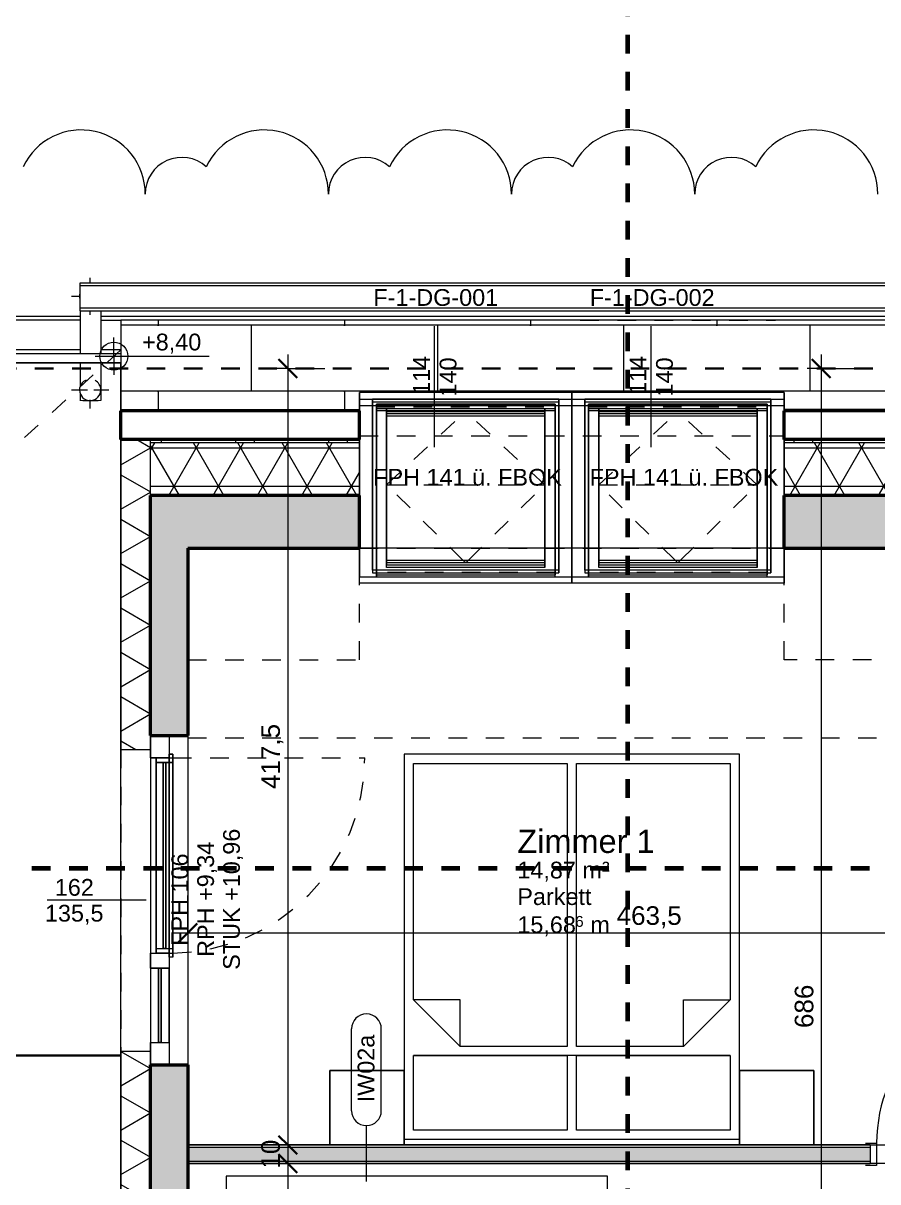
# Model space of a CAD drawing. Header units: metres. Extents: x 3.3 to 48.5, y 58.8 to 100.4.
# Drawn here: x 10.36 to 14.95, y 83.19 to 89.41 of the extents above; entities that cross this region are included whole.
import ezdxf

# ---------------------------------------------------------------- set-up
doc = ezdxf.new("R2010")
doc.units = ezdxf.units.M
for name, pattern in [('Achse', [0.009, 0.005, -0.002, 0, -0.002]), ('Strich Punkt Mittel', [0.015875, 0.00635, -0.004763, 0, -0.004763]), ('Verdeckt', [0.003, 0.002, -0.001]), ('Verdeckt Oben', [0.00225, 0.0015, -0.00075])]:
    doc.linetypes.add(name, pattern=pattern)
for name, color, linetype, lineweight in [('A-DETL-HDLN', 90, 'Verdeckt', 5), ('A-GLAZ', 151, 'Continuous', 18), ('A-GLAZ-IDEN_', 152, 'Continuous', 9), ('A-ROOF', 132, 'Continuous', 35), ('A-ROOF-FNSH', 132, 'Continuous', 35), ('A-ROOF-OTLN', 132, 'Continuous', 5), ('A-ROOF-PATT', 132, 'Continuous', 35), ('A_2D', 7, 'Continuous', 13), ('A_Bemassung-50_', 4, 'Continuous', 9), ('A_Bemassung_', 4, 'Continuous', 9), ('A_Beschriftung_', 7, 'Continuous', 9), ('A_Dach', 7, 'Continuous', 13), ('A_Decken', 8, 'Continuous', 13), ('A_Fenster', 7, 'Continuous', 13), ('A_Gelaender', 7, 'Continuous', 13), ('A_Moebel', 6, 'Continuous', 13), ('A_Raeume', 7, 'Continuous', 13), ('A_Raeume_', 7, 'Continuous', 5), ('A_Raeume_Beschriftung_', 7, 'Continuous', 9), ('A_Raster_', 1, 'Continuous', 9), ('A_Tueren', 31, 'Continuous', 13), ('A_Waende', 7, 'Continuous', 13), ('G-ANNO-DIMS_', 111, 'Continuous', 9), ('G-ANNO-REVC_', 71, 'Continuous', 9), ('G-ANNO-SYMB_', 111, 'Continuous', 9), ('P-PIPE', 3, 'Continuous', 5), ('P-PIPE-CNTR', 3, 'Continuous', 5)]:
    doc.layers.add(name, color=color, linetype=linetype, lineweight=lineweight)
doc.styles.add('Arial_2', font='arial.ttf', dxfattribs={"height": 0.09})
doc.styles.add('Arial_3', font='arial.ttf', dxfattribs={"height": 0.125})
doc.styles.add('Arial_4', font='arial.ttf', dxfattribs={"height": 0.05849})
doc.styles.add('Arial_5', font='arial.ttf', dxfattribs={"height": 0.1})
doc.dimstyles.new('WGA-Bemaßung', dxfattribs={"dimscale": 0.3048, "dimtxt": 0.102026, "dimasz": 0.328084, "dimexe": 0.246063, "dimexo": 0.0625, "dimgap": 0.04101, "dimtad": 1, "dimdec": 1, "dimlfac": 100, "dimrnd": 0.5, "dimdsep": 46, "dimtxsty": 'Arial_5', "dimblk1": 'OBLIQUE', "dimblk2": 'OBLIQUE', "dimsah": 1, "dimcen": 0.09, "dimdle": 0.246063, "dimazin": 2, "dimtfac": 1, "dimtdec": 4, "dimtix": 1, "dimtmove": 0, "dimatfit": 3, "dimfxl": 0.656168, "dimfxlon": 1, "dimtvp": 1, "dimtolj": 1, "dimtzin": 0, "dimarcsym": 2})
doc.dimstyles.new('WGA-Bemaßung_2', dxfattribs={"dimscale": 0.3048, "dimtxt": 0.102026, "dimasz": 0.328084, "dimexe": 0.246063, "dimexo": 0.0625, "dimgap": 0.04101, "dimtad": 1, "dimdec": 1, "dimlfac": 100, "dimrnd": 0.5, "dimdsep": 46, "dimtxsty": 'Arial_5', "dimblk1": 'OBLIQUE', "dimblk2": 'OBLIQUE', "dimsah": 1, "dimcen": 0.09, "dimdle": 0.246063, "dimazin": 2, "dimtfac": 1, "dimtdec": 4, "dimtix": 1, "dimtmove": 2, "dimatfit": 3, "dimfxl": 0.656168, "dimfxlon": 1, "dimtvp": 1, "dimtolj": 1, "dimtzin": 0, "dimarcsym": 2})
doc.dimstyles.new('WGA-Bemaßung_3', dxfattribs={"dimscale": 0.3048, "dimtxt": 0.102026, "dimasz": 0.328084, "dimexe": 0.246063, "dimexo": 0.0625, "dimgap": 0.04101, "dimtad": 1, "dimdec": 1, "dimlfac": 100, "dimrnd": 0.5, "dimdsep": 46, "dimtxsty": 'Arial_5', "dimblk1": 'OBLIQUE', "dimblk2": 'OBLIQUE', "dimsah": 1, "dimcen": 0.09, "dimdle": 0.246063, "dimazin": 2, "dimtfac": 1, "dimtdec": 4, "dimtix": 1, "dimtmove": 0, "dimatfit": 3, "dimfxl": 0.656168, "dimfxlon": 1, "dimtvp": 1, "dimtolj": 1, "dimtzin": 0, "dimarcsym": 2})
pattern_1 = [(45, (0, 0), (-0.08980256, 0.08980256), []), (45, (0.0898, 0), (-0.08980256, 0.08980256), [0.0635, -0.03175])]

# ---------------------------------------------------------------- blocks, each defined once
blk = doc.blocks.new('Typ des oberen Holms - Oberer Geländerholm_Innen_-3410094-263_PP_03DG_BT1')
at = {"layer": 'A_Gelaender', "lineweight": 5}
for p, q in [((7.8427, 87.638), (10.8827, 87.638)), ((10.8827, 87.588), (7.8927, 87.588))]:
    blk.add_line(p, q, dxfattribs=at)
blk = doc.blocks.new('Typ des oberen Holms - Oberer Geländerholm_Innen_-V1-263_PP_03DG_BT1')
at = {"layer": 'A_Gelaender', "lineweight": 5}
for p, q in [((7.8427, 87.638), (10.8827, 87.638)), ((7.8927, 87.588), (10.8827, 87.588))]:
    blk.add_line(p, q, dxfattribs=at)
blk = doc.blocks.new('UZ_D1 - SL_0800x2000_Zimmertür_Stahlzarge_GK-7175678-263_PP_03DG_BT1')
at = {"layer": 'A_Tueren', "lineweight": 5}
for p, q in [((0.4, 0.06), (0.4, 0.86)), ((-0.46, 0.06), (-0.4, 0.06)), ((-0.4, 0.06), (-0.4, -0.06)), ((0.4, 0.06), (0.4, -0.06)), ((0.46, 0.06), (0.4, 0.06)), ((-0.4, -0.06), (-0.46, -0.06)), ((0.4, -0.06), (0.46, -0.06))]:
    blk.add_line(p, q, dxfattribs=at)
blk.add_arc((0.4, 0.06), 0.8, 90, 180, dxfattribs=at)
blk = doc.blocks.new('Moeb_Bett - Doppelbett 180x210-V15-263_PP_03DG_BT1')
at = {"layer": 'A_Moebel', "color": 8}
for p, q in [((-1.3, 1.05), (-1.3, 0.65)), ((-1.3, 1.05), (-0.9, 1.05)), ((-1.3, 0.65), (-1.3, 1.05)), ((-0.9, 1.05), (-1.2728, 1.05)), ((-0.9, 1.05), (-0.9, -1.05)), ((-0.9, 0.65), (-0.9, 1.05)), ((-0.9, 1.05), (-0.9, 0.65)), ((-0.9, 1.02), (0.9, 1.02)), ((0.9, -1.05), (0.9, 1.05)), ((1.3, 1.05), (0.9, 1.05)), ((0.9, 1.05), (0.9, 0.65)), ((0.9, 0.65), (0.9, 1.05)), ((0.9, 1.05), (1.3, 1.05)), ((1.3, 0.65), (1.3, 1.05)), ((1.3, 1.05), (1.3, 0.65)), ((-0.85, 0.57), (-0.85, 0.97)), ((-0.85, 0.97), (-0.025, 0.97)), ((-0.025, 0.97), (-0.025, 0.57)), ((0.025, 0.57), (0.025, 0.97)), ((0.025, 0.97), (0.85, 0.97)), ((0.85, 0.97), (0.85, 0.57)), ((-1.3, 0.65), (-0.9, 0.65)), ((-0.9, 0.65), (-1.3, 0.65)), ((0.9, 0.65), (1.3, 0.65)), ((1.3, 0.65), (0.9, 0.65)), ((-0.025, 0.57), (-0.85, 0.57)), ((-0.85, 0.57), (0.85, 0.57)), ((0.85, 0.57), (0.025, 0.57)), ((-0.85, 0.27), (-0.6, 0.52)), ((-0.6, 0.52), (-0.6, 0.27)), ((-0.6, 0.52), (-0.025, 0.52)), ((-0.025, 0.52), (-0.025, -1)), ((0.025, -1), (0.025, 0.52)), ((0.025, 0.52), (0.6, 0.52)), ((0.6, 0.52), (0.6, 0.27)), ((0.85, 0.27), (0.6, 0.52)), ((-0.6, 0.27), (-0.85, 0.27)), ((-0.85, -1), (-0.85, 0.27)), ((0.6, 0.27), (0.85, 0.27)), ((0.85, 0.27), (0.85, -1)), ((-0.9, -1.05), (0.9, -1.05)), ((-0.025, -1), (-0.85, -1)), ((0.85, -1), (0.025, -1))]:
    blk.add_line(p, q, dxfattribs=at)
blk = doc.blocks.new('Fens_Dach_1tlg1 - KF_1140X1400-V16-263_PP_03DG_BT1')
at = {"layer": 'A_Fenster'}
for p, q in [((17.2552, 87.4287), (16.1152, 87.4287)), ((16.1152, 87.4287), (16.1152, 86.4388)), ((16.1152, 87.3934), (16.1152, 87.4287)), ((17.2552, 86.4388), (17.2552, 87.4287)), ((17.2552, 87.4287), (17.2552, 87.3934)), ((16.1152, 86.4034), (16.1152, 87.3934)), ((16.1152, 87.3934), (16.1852, 87.3934)), ((16.1852, 87.3934), (17.1852, 87.3934)), ((16.1852, 86.4741), (16.1852, 87.3934)), ((16.1852, 87.3934), (16.1852, 87.3792)), ((17.1852, 87.3934), (16.1852, 87.3934)), ((16.1852, 87.3792), (16.1852, 86.46)), ((16.1852, 87.3792), (17.1852, 87.3792)), ((16.2052, 86.4741), (16.2052, 87.3651)), ((16.2052, 87.3651), (17.1652, 87.3651)), ((16.2052, 87.3297), (16.2052, 87.3651)), ((16.2052, 86.4741), (16.2052, 87.3651)), ((16.2052, 87.3651), (16.2052, 87.3403)), ((17.1652, 87.3651), (16.2052, 87.3651)), ((17.1652, 87.3651), (17.1652, 86.4741)), ((17.1652, 87.3651), (17.1652, 87.3297)), ((17.1652, 87.3651), (17.1652, 86.4741)), ((17.1652, 87.3403), (17.1652, 87.3651)), ((17.1852, 87.3934), (17.2552, 87.3934)), ((17.1852, 87.3934), (17.1852, 86.4741)), ((17.1852, 87.3792), (17.1852, 87.3934)), ((17.1852, 86.46), (17.1852, 87.3792)), ((17.2552, 87.3934), (17.2552, 86.4034)), ((16.2052, 87.3403), (16.2052, 86.4741)), ((16.2602, 87.3403), (16.2052, 87.3403)), ((17.1652, 87.3297), (16.2052, 87.3297)), ((16.2052, 87.3297), (16.2052, 86.4741)), ((16.2602, 87.3258), (16.2602, 87.3403)), ((17.1102, 87.3403), (16.2602, 87.3403)), ((16.2602, 87.3403), (16.2602, 86.5271)), ((17.1102, 87.3403), (16.2602, 87.3403)), ((16.2602, 86.5127), (16.2602, 87.3258)), ((16.2602, 87.3258), (16.2602, 87.3159)), ((16.2602, 87.3258), (17.1102, 87.3258)), ((16.2602, 87.3014), (16.2602, 87.3258)), ((16.2602, 87.3159), (16.2602, 86.5028)), ((16.2602, 87.3159), (17.1102, 87.3159)), ((16.2602, 86.5028), (16.2602, 87.3014)), ((17.1102, 87.3014), (16.2602, 87.3014)), ((17.1652, 87.3403), (17.1102, 87.3403)), ((17.1102, 87.3403), (17.1102, 87.3258)), ((17.1102, 86.5271), (17.1102, 87.3403)), ((17.1102, 87.3159), (17.1102, 87.3258)), ((17.1102, 87.3258), (17.1102, 86.5127)), ((17.1102, 87.3258), (17.1102, 87.3014)), ((17.1102, 86.5028), (17.1102, 87.3159)), ((17.1102, 87.3014), (17.1102, 86.5028)), ((17.1652, 86.4741), (17.1652, 87.3403)), ((17.1652, 86.4741), (17.1652, 87.3297)), ((17.1852, 86.4741), (16.1852, 86.4741)), ((16.1852, 86.4741), (16.1852, 86.46)), ((17.1652, 86.4741), (16.2052, 86.4741)), ((16.2052, 86.4741), (16.2052, 86.46)), ((16.2052, 86.46), (16.2052, 86.4741)), ((17.1652, 86.4741), (16.2052, 86.4741)), ((16.2052, 86.4741), (16.2052, 86.46)), ((16.2052, 86.4741), (16.2052, 86.46)), ((16.2602, 86.4883), (16.2602, 86.5271)), ((16.2602, 86.5271), (17.1102, 86.5271)), ((16.2602, 86.5028), (16.2602, 86.5127)), ((17.1102, 86.5127), (16.2602, 86.5127)), ((16.2602, 86.5028), (17.1102, 86.5028)), ((16.2602, 86.4883), (16.2602, 86.5028)), ((17.1102, 86.4883), (16.2602, 86.4883)), ((17.1102, 86.4883), (17.1102, 86.5271)), ((17.1102, 86.5127), (17.1102, 86.5028)), ((17.1102, 86.5028), (17.1102, 86.4883)), ((17.1652, 86.46), (17.1652, 86.4741)), ((17.1652, 86.46), (17.1652, 86.4741)), ((17.1652, 86.4741), (17.1652, 86.46)), ((17.1652, 86.46), (17.1652, 86.4741)), ((17.1852, 86.4741), (17.1852, 86.46)), ((16.1152, 86.4388), (17.2552, 86.4388)), ((16.1152, 86.4034), (16.1152, 86.4388)), ((16.1852, 86.46), (17.1852, 86.46)), ((16.2052, 86.46), (16.2052, 86.4494)), ((16.2052, 86.4388), (16.2052, 86.46)), ((16.2052, 86.46), (16.2052, 86.4494)), ((16.2052, 86.46), (16.2052, 86.4494)), ((16.2052, 86.4494), (16.2052, 86.4388)), ((16.2052, 86.4494), (17.1652, 86.4494)), ((16.2052, 86.4388), (17.1652, 86.4388)), ((17.1652, 86.4494), (17.1652, 86.46)), ((17.1652, 86.4388), (17.1652, 86.46)), ((17.1652, 86.46), (17.1652, 86.4494)), ((17.1652, 86.4494), (17.1652, 86.46)), ((17.1652, 86.4388), (17.1652, 86.4494)), ((17.2552, 86.4034), (17.2552, 86.4388)), ((17.2552, 86.4034), (16.1152, 86.4034))]:
    blk.add_line(p, q, dxfattribs=at)
at = {"layer": 'A_Fenster', "linetype": 'Verdeckt', "lineweight": 5}
for p, q in [((16.2052, 86.4741), (16.2052, 87.3523)), ((16.2052, 87.3523), (17.1652, 87.3523)), ((17.1652, 87.3523), (17.1652, 86.4741)), ((16.2602, 86.9334), (16.6852, 87.3258)), ((17.1102, 86.9334), (16.6852, 87.3258)), ((16.2602, 86.9334), (17.1102, 86.9334)), ((16.6705, 86.5271), (16.2602, 86.9334)), ((16.6998, 86.5271), (17.1102, 86.9334)), ((16.2052, 86.4614), (16.2052, 86.4741)), ((16.6852, 86.5127), (16.6705, 86.5271)), ((16.6852, 86.5127), (16.6998, 86.5271)), ((17.1652, 86.4741), (17.1652, 86.4614)), ((17.1652, 86.4614), (16.2052, 86.4614))]:
    blk.add_line(p, q, dxfattribs=at)
blk = doc.blocks.new('Fens_1tlg_OL - DF_OL_DK_1120x2400-10146496-263_PP_03DG_BT1')
at = {"layer": 'A_Fenster', "linetype": 'Verdeckt Oben', "lineweight": 5}
blk.add_line((-0.525, 0.26), (0.525, 0.26), dxfattribs=at)
blk = doc.blocks.new('Moeb_Schrank - Sideboard_50cm-4760940-263_PP_03DG_BT1')
at = {"layer": 'A_Moebel', "color": 8}
for p, q in [((2.0483, 0.6), (0, 0.6)), ((0, 0.6), (0, 0)), ((2.0483, 0), (2.0483, 0.6)), ((0, 0), (2.0483, 0))]:
    blk.add_line(p, q, dxfattribs=at)
blk = doc.blocks.new('Fens_Tuer_2tlg - DK_DF_SL_1770x1900_Terrassentür dicke Aufbau NEU DG-V33-263_PP_03DG_BT1')
at = {"layer": 'A-GLAZ'}
for p, q in [((-0.785, 0.02), (-0.74, 0.02)), ((-0.785, 0), (-0.785, 0.02)), ((-0.74, 0.02), (-0.74, -0.07)), ((0.26, 0.02), (0.305, 0.02)), ((0.26, -0.07), (0.26, 0.02)), ((0.305, 0.02), (0.305, 0)), ((-0.885, -0.1), (-0.885, 0)), ((-0.885, 0), (-0.765, 0)), ((-0.765, 0), (-0.785, 0)), ((-0.765, -0.07), (-0.765, 0)), ((-0.765, 0), (-0.765, -0.1)), ((-0.74, -0.018), (0.26, -0.018)), ((-0.74, -0.032), (-0.74, -0.018)), ((0.26, -0.032), (-0.74, -0.032)), ((0.26, -0.018), (0.26, -0.032)), ((0.285, 0), (0.285, -0.07)), ((0.305, 0), (0.285, 0)), ((0.285, -0.1), (0.285, 0)), ((0.285, 0), (0.365, 0)), ((0.365, 0), (0.365, -0.1)), ((0.365, -0.043), (0.765, -0.043)), ((0.365, -0.057), (0.365, -0.043)), ((0.765, -0.057), (0.365, -0.057)), ((0.765, -0.1), (0.765, 0)), ((0.765, 0), (0.885, 0)), ((0.765, -0.043), (0.765, -0.057)), ((0.885, 0), (0.885, -0.1)), ((-0.765, -0.1), (-0.885, -0.1)), ((-0.74, -0.07), (-0.765, -0.07)), ((0.285, -0.07), (0.26, -0.07)), ((0.365, -0.1), (0.285, -0.1)), ((0.885, -0.1), (0.765, -0.1))]:
    blk.add_line(p, q, dxfattribs=at)
at = {"layer": 'A_Fenster', "linetype": 'Verdeckt', "lineweight": 5}
for p, q in [((-0.765, 0.02), (-0.765, 1.05)), ((-0.765, 0), (-0.765, 0.02))]:
    blk.add_line(p, q, dxfattribs=at)
at = {"layer": 'A_Fenster', "linetype": 'Verdeckt Oben', "lineweight": 5}
for p, q in [((-0.885, 0.1), (0.885, 0.1)), ((-0.885, 0.1), (0.885, 0.1)), ((-0.885, -0.1), (0.885, -0.1)), ((-0.81, -0.26), (0.81, -0.26))]:
    blk.add_line(p, q, dxfattribs=at)
at = {"layer": 'A_Fenster'}
for p, q in [((-0.785, 0.02), (-0.785, 0)), ((0.305, 0.02), (-0.785, 0.02)), ((-0.74, -0.018), (-0.74, 0.02)), ((-0.74, 0.02), (0.26, 0.02)), ((0.26, -0.018), (0.26, 0.02)), ((0.305, 0.02), (0.305, 0)), ((-0.885, 0), (-0.785, 0)), ((-0.785, 0), (0.305, 0)), ((-0.785, 0), (0.305, 0)), ((-0.765, 0), (-0.765, -0.07)), ((0.285, 0), (-0.765, 0)), ((0.285, 0), (-0.765, 0)), ((-0.765, -0.07), (-0.765, 0)), ((-0.74, -0.018), (-0.74, -0.032)), ((0.26, -0.018), (-0.74, -0.018)), ((-0.74, -0.032), (-0.74, -0.018)), ((-0.74, -0.032), (0.26, -0.032)), ((-0.74, -0.07), (-0.74, -0.032)), ((0.26, -0.032), (0.26, -0.018)), ((0.26, -0.032), (0.26, -0.018)), ((0.26, -0.07), (0.26, -0.032)), ((0.285, 0), (0.285, -0.07)), ((0.285, -0.07), (0.285, 0)), ((0.305, 0), (0.885, 0)), ((0.765, 0), (0.365, 0)), ((0.365, -0.043), (0.365, 0)), ((0.365, -0.057), (0.365, -0.043)), ((0.365, -0.043), (0.365, -0.057)), ((0.765, -0.043), (0.365, -0.043)), ((0.365, -0.1), (0.365, -0.057)), ((0.365, -0.057), (0.765, -0.057)), ((0.765, -0.043), (0.765, 0)), ((0.765, -0.057), (0.765, -0.043)), ((0.765, -0.057), (0.765, -0.043)), ((0.765, -0.1), (0.765, -0.057)), ((-0.81, -0.1), (-0.885, -0.1)), ((-0.765, -0.07), (0.285, -0.07)), ((-0.765, -0.1), (-0.765, -0.07)), ((-0.765, -0.1), (0.285, -0.1)), ((0.26, -0.07), (-0.74, -0.07)), ((0.285, -0.1), (0.285, -0.07)), ((0.365, -0.1), (0.765, -0.1)), ((0.885, -0.1), (0.81, -0.1))]:
    blk.add_line(p, q, dxfattribs=at)
at = {"layer": 'A_Fenster', "linetype": 'Verdeckt', "lineweight": 5}
for start, end in [(1.09401, 90), (360, 1.09401)]:
    blk.add_arc((-0.765, 0), 1.05, start, end, dxfattribs=at)
blk = doc.blocks.new('BS_Wand_Lollipop - rechts_oben-2026913-263_PP_03DG_BT1')
at = {"layer": 'A_Beschriftung_'}
for p, q in [((0.0046, 0.0016), (0.0134, 0.0016)), ((-0.003, 0), (0.003, 0)), ((0.0046, -0.0016), (0.0134, -0.0016))]:
    blk.add_line(p, q, dxfattribs=at)
for centre, start, end in [((0.0046, 0), 90, 270), ((0.0134, 0), 270, 90)]:
    blk.add_arc(centre, 0.0016, start, end, dxfattribs=at)
blk = doc.blocks.new('BS_Fens_DFF - oben-7646409-263_PP_03DG_BT1')
at = {"layer": 'A-GLAZ-IDEN_'}
for p, q in [((0, 0.01076), (0, 0.01311)), ((0, 0.00012), (0, 0.01076))]:
    blk.add_line(p, q, dxfattribs=at)
blk = doc.blocks.new('BS_Fens_PP - oben-2843217-263_PP_03DG_BT1')
at = {"layer": 'A-GLAZ-IDEN_'}
blk.add_line((0, 0.00012), (0, 0.01076), dxfattribs=at)
blk = doc.blocks.new('DIMBLOCK209-263_PP_03DG_BT1')
at = {"layer": 'A_Bemassung-50_', "lineweight": 35, "transparency": 16777216}
for p, q in [((11.7794, 87.558), (11.7294, 87.608)), ((11.7794, 87.558), (11.8294, 87.508)), ((11.7794, 83.3855), (11.7294, 83.4355)), ((11.7794, 83.3855), (11.8294, 83.3355))]:
    blk.add_line(p, q, dxfattribs=at)
at = {"layer": 'A_Bemassung-50_', "transparency": 16777216}
for p, q in [((11.7794, 87.633), (11.7794, 83.3855)), ((11.7794, 87.558), (11.7044, 87.558)), ((11.7794, 87.558), (11.9794, 87.558)), ((11.7794, 83.3855), (11.7044, 83.3855)), ((11.7794, 83.3855), (11.9794, 83.3855))]:
    blk.add_line(p, q, dxfattribs=at)
at = {"layer": 'A_Bemassung-50_', "color": 0, "transparency": 16777216, "insert": (11.6371, 85.2983), "char_height": 0.1, "width": 0.416266, "attachment_point": 1, "rotation": 90, "line_spacing_factor": 0.941778, "style": 'Arial_5'}
blk.add_mtext('417,5', dxfattribs=at)
blk = doc.blocks.new('_Oblique')
at = {"color": 0, "linetype": 'ByBlock', "lineweight": -2}
blk.add_line((-0.5, -0.5), (0.5, 0.5), dxfattribs=at)
blk = doc.blocks.new('DIMBLOCK210-263_PP_03DG_BT1')
at = {"layer": 'A_Bemassung-50_', "lineweight": 35, "transparency": 16777216}
for p, q in [((11.7794, 83.3855), (11.7294, 83.4355)), ((11.7794, 83.3855), (11.8294, 83.3355)), ((11.7794, 83.2855), (11.7294, 83.3355)), ((11.7794, 83.2855), (11.8294, 83.2355))]:
    blk.add_line(p, q, dxfattribs=at)
at = {"layer": 'A_Bemassung-50_', "transparency": 16777216}
for p, q in [((11.7794, 83.3855), (11.7044, 83.3855)), ((11.7794, 83.3855), (11.7794, 83.2855)), ((11.7794, 83.3855), (11.9794, 83.3855)), ((11.7794, 83.2855), (11.7044, 83.2855)), ((11.7794, 83.2855), (11.9794, 83.2855))]:
    blk.add_line(p, q, dxfattribs=at)
at = {"layer": 'A_Bemassung-50_', "color": 0, "transparency": 16777216, "insert": (11.6371, 83.2586), "char_height": 0.1, "width": 0.184588, "attachment_point": 1, "rotation": 90, "line_spacing_factor": 0.941778, "style": 'Arial_5'}
blk.add_mtext('10', dxfattribs=at)
blk = doc.blocks.new('DIMBLOCK211-263_PP_03DG_BT1')
at = {"layer": 'A_Bemassung-50_', "lineweight": 35, "transparency": 16777216}
for p, q in [((11.7794, 83.2855), (11.7294, 83.3355)), ((11.7794, 83.2855), (11.8294, 83.2355)), ((11.7794, 78.1666), (11.7294, 78.2166)), ((11.7794, 78.1666), (11.8294, 78.1166))]:
    blk.add_line(p, q, dxfattribs=at)
at = {"layer": 'A_Bemassung-50_', "transparency": 16777216}
for p, q in [((11.7794, 83.2855), (11.7044, 83.2855)), ((11.7794, 83.2855), (11.7794, 78.1666)), ((11.7794, 83.2855), (11.9794, 83.2855)), ((11.7794, 78.1666), (11.7044, 78.1666)), ((11.7794, 78.1666), (11.9794, 78.1666))]:
    blk.add_line(p, q, dxfattribs=at)
at = {"layer": 'A_Bemassung-50_', "color": 0, "transparency": 16777216, "insert": (11.6371, 80.6107), "char_height": 0.1, "width": 0.276883, "attachment_point": 1, "rotation": 90, "line_spacing_factor": 0.941778, "style": 'Arial_5'}
blk.add_mtext('512', dxfattribs=at)
blk = doc.blocks.new('DIMBLOCK317-263_PP_03DG_BT1')
at = {"layer": 'A_Bemassung-50_', "transparency": 16777216}
for p, q in [((11.2427, 84.5259), (11.2427, 84.7259)), ((15.8785, 84.5259), (15.8785, 84.6009)), ((11.1677, 84.5259), (15.8785, 84.5259)), ((11.2427, 84.5259), (11.2427, 84.4509)), ((15.8785, 84.5259), (15.8785, 84.3259))]:
    blk.add_line(p, q, dxfattribs=at)
at = {"layer": 'A_Bemassung-50_', "lineweight": 35, "transparency": 16777216}
for p, q in [((11.2427, 84.5259), (11.2927, 84.5759)), ((15.8785, 84.5259), (15.9285, 84.5759)), ((11.2427, 84.5259), (11.1927, 84.4759)), ((15.8785, 84.5259), (15.8285, 84.4759))]:
    blk.add_line(p, q, dxfattribs=at)
at = {"layer": 'A_Bemassung-50_', "color": 0, "transparency": 16777216, "insert": (13.546, 84.6682), "char_height": 0.1, "width": 0.416266, "attachment_point": 1, "line_spacing_factor": 0.941778, "style": 'Arial_5'}
blk.add_mtext('463,5', dxfattribs=at)
blk = doc.blocks.new('DIMBLOCK517-263_PP_03DG_BT1')
at = {"layer": 'A_Bemassung-50_', "lineweight": 35, "transparency": 16777216}
for p, q in [((14.6451, 87.558), (14.5951, 87.608)), ((14.6451, 87.558), (14.6951, 87.508)), ((14.6451, 80.7005), (14.5951, 80.7505)), ((14.6451, 80.7005), (14.6951, 80.6505))]:
    blk.add_line(p, q, dxfattribs=at)
at = {"layer": 'A_Bemassung-50_', "transparency": 16777216}
for p, q in [((14.6451, 87.633), (14.6451, 80.7005)), ((14.6451, 87.558), (14.5701, 87.558)), ((14.6451, 87.558), (14.8451, 87.558)), ((14.6451, 80.7005), (14.5701, 80.7005)), ((14.6451, 80.7005), (14.8451, 80.7005))]:
    blk.add_line(p, q, dxfattribs=at)
at = {"layer": 'A_Bemassung-50_', "color": 0, "transparency": 16777216, "insert": (14.5027, 84.0139), "char_height": 0.1, "width": 0.276883, "attachment_point": 1, "rotation": 90, "line_spacing_factor": 0.941778, "style": 'Arial_5'}
blk.add_mtext('686', dxfattribs=at)
blk = doc.blocks.new('Höhenkoten - 018-55644-263_PP_03DG_BT1')
at = {"layer": 'G-ANNO-DIMS_'}
for p, q in [((0, 0), (0, 0.002)), ((-0.002, 0), (0.01024, 0)), ((0, 0), (0, -0.002))]:
    blk.add_line(p, q, dxfattribs=at)
blk.add_circle((0, 0), 0.0015, dxfattribs=at)
blk = doc.blocks.new('Family - ___-11922589-263_PP_03DG_BT1')
at = {"layer": 'G-ANNO-REVC_'}
for centre, radius, start, end in [((10.6696, 88.4951), 0.3443, 0, 154.79123), ((11.6534, 88.4951), 0.3443, 0, 154.79123), ((12.6372, 88.4951), 0.3443, 0, 154.79123), ((13.621, 88.4951), 0.3443, 0, 154.79123), ((14.6048, 88.4951), 0.3443, 0, 154.79123), ((11.2107, 88.4951), 0.1968, 48.18969, 180), ((12.1945, 88.4951), 0.1968, 48.18969, 180), ((13.1783, 88.4951), 0.1968, 48.18969, 180), ((14.1621, 88.4951), 0.1968, 48.18969, 180)]:
    blk.add_arc(centre, radius, start, end, dxfattribs=at)

msp = doc.modelspace()

# ---------------------------------------------------------------- hatches: boundary and pattern name
at = {"layer": 'A-ROOF-PATT', "lineweight": 5}
h = msp.add_hatch(dxfattribs=at)
h.set_pattern_fill('FP_6', color=256, style=0, pattern_type=2)
h.set_pattern_definition([(180, (0.0827, 43.595), (-1, -0.70711), [1, 0]), (180, (0.0827, 43.241), (-1, -0.70711), [1, 0]), (270, (-0.4173, 43.948), (1, -0.70711), [0.35355, -0.35355]), (270, (-0.9173, 43.595), (1, -0.70711), [0.35355, -0.35355])])
h.paths.add_polyline_path([(20.5876, 87.338), (22.4177, 87.338), (22.4177, 87.818), (10.8827, 87.818), (10.8827, 87.338), (12.1652, 87.338), (12.1652, 87.4287), (14.4452, 87.4287), (14.4452, 87.338), (16.1152, 87.338), (16.1152, 87.4287), (17.2552, 87.4287), (17.2552, 87.338), (18.5177, 87.338), (18.5177, 87.4287), (19.6577, 87.4287), (19.6577, 87.338), (20.2341, 87.338)])
h = msp.add_hatch(dxfattribs=at)
h.set_pattern_fill('FP_7', color=127, style=0, pattern_type=2)
h.set_pattern_definition([(90, (0, 0), (-0.5, 0), []), (90, (0.1, 0), (-0.5, 0), [])])
h.paths.add_polyline_path([(20.7334, 87.1584), (22.2577, 87.1584), (22.2577, 87.1754), (19.6577, 87.1754), (19.6577, 87.1584), (20.5876, 87.1584)])
h.paths.add_polyline_path([(18.5177, 87.1584), (18.5177, 87.1754), (17.2552, 87.1754), (17.2552, 87.1584), (18.3277, 87.1584)])
h.paths.add_polyline_path([(15.992, 87.1584), (16.1152, 87.1584), (16.1152, 87.1754), (14.4452, 87.1754), (14.4452, 87.1584), (15.8785, 87.1584)])
h.paths.add_polyline_path([(11.0427, 87.1584), (12.1652, 87.1584), (12.1652, 87.1754), (11.0427, 87.1754)])
h = msp.add_hatch(dxfattribs=at)
h.set_pattern_fill('FP_8', color=127, angle=360, style=0, pattern_type=2)
h.set_pattern_definition([(180, (16.65, 87.338), (-2e-15, -0.20637), []), (240, (16.65, 87.338), (0.178722, -0.103185), []), (300, (16.65, 87.338), (0.17873, 0.10319), [])])
h.paths.add_polyline_path([(11.0427, 86.8756), (12.1652, 86.8756), (12.1652, 87.1584), (11.0427, 87.1584), (11.0427, 87.0818)])
h.paths.add_polyline_path([(14.4452, 86.8756), (16.1152, 86.8756), (16.1152, 87.1584), (14.4452, 87.1584)])
h.paths.add_polyline_path([(20.9411, 86.8756), (22.2577, 86.8756), (22.2577, 87.1584), (19.6577, 87.1584), (19.6577, 86.8756), (20.5876, 86.8756)])
h.paths.add_polyline_path([(17.2552, 86.8756), (18.5177, 86.8756), (18.5177, 87.1584), (17.2552, 87.1584)])
h = msp.add_hatch(dxfattribs=at)
h.set_pattern_fill('FP_4', color=127, style=0, pattern_type=2)
h.set_pattern_definition(pattern_1)
h.paths.add_polyline_path([(15.8785, 86.5927), (16.1152, 86.5927), (16.1152, 86.8756), (14.4452, 86.8756), (14.4452, 86.5927), (14.9077, 86.5927)])
h.paths.add_polyline_path([(11.75, 86.5927), (12.1652, 86.5927), (12.1652, 86.8756), (11.0427, 86.8756), (11.0429, 86.5927), (11.2427, 86.5927)])
h.paths.add_polyline_path([(17.2552, 86.5927), (18.5177, 86.5927), (18.5177, 86.8756), (17.2552, 86.8756), (17.2552, 86.7571)])
h.paths.add_polyline_path([(20.8577, 86.5927), (22.2577, 86.5927), (22.2577, 86.8756), (19.6577, 86.8756), (19.6577, 86.5927), (20.5876, 86.5927)])
at = {"layer": 'A_Waende', "lineweight": 5}
h = msp.add_hatch(dxfattribs=at)
h.set_pattern_fill('FP_1', color=250, angle=180, style=0, pattern_type=2)
h.set_pattern_definition([(90, (11.043, 80.698), (-0.20637, 4e-16), []), (150, (11.043, 80.698), (-0.103185, -0.1787217), []), (210, (11.043, 80.698), (0.103185, -0.1787217), [])])
h.paths.add_polyline_path([(11.0313, 73.738), (11.0427, 73.738), (11.0427, 78.9016), (10.8827, 78.9016), (10.8827, 73.738), (10.9302, 73.738)])
h.paths.add_polyline_path([(11.0397, 79.9516), (11.0427, 79.9516), (11.0427, 81.4405), (10.8827, 81.4405), (10.8827, 79.9516), (11.0377, 79.9516)])
h.paths.add_polyline_path([(11.0427, 83.0605), (11.0427, 83.8905), (10.8827, 83.8905), (10.8827, 83.0605), (11.0397, 83.0605)])
h.paths.add_polyline_path([(10.8827, 85.5105), (11.0427, 85.5105), (11.0427, 87.1754), (10.8827, 87.1754), (10.8827, 86.1079)])
h = msp.add_hatch(dxfattribs=at)
h.set_pattern_fill('FP_4', color=250, style=0, pattern_type=2)
h.set_pattern_definition(pattern_1)
h.paths.add_polyline_path([(11.2427, 73.898), (11.2427, 78.8266), (11.0427, 78.8266), (11.0427, 73.898), (11.1103, 73.898)])
h.paths.add_polyline_path([(11.1427, 80.6955), (11.2204, 80.6761), (11.2063, 80.7114), (11.1427, 80.6955)])
h.paths.add_polyline_path([(11.0427, 80.6705), (11.1427, 80.6955), (11.0427, 80.7205), (11.0427, 80.6955)])
h.paths.add_polyline_path([(11.0427, 80.628), (11.1056, 80.6705), (11.0427, 80.6705)])
h.paths.add_polyline_path([(11.0427, 80.0266), (11.2427, 80.0266), (11.2427, 80.6205), (11.2397, 80.628), (11.0427, 80.628), (11.0427, 80.2645)])
h.paths.add_polyline_path([(11.2386, 80.6308), (11.2227, 80.6705), (11.1797, 80.6705), (11.1827, 80.6685)])
h.paths.add_polyline_path([(11.0427, 80.7205), (11.1056, 80.7205), (11.0427, 80.763), (11.0427, 80.7515)])
h.paths.add_polyline_path([(11.1797, 80.7205), (11.2027, 80.7205), (11.1978, 80.7327), (11.1827, 80.7225)])
h.paths.add_polyline_path([(11.0427, 80.763), (11.1857, 80.763), (11.1827, 80.7705), (11.2427, 80.7705), (11.2427, 81.3655), (11.0427, 81.3655), (11.0427, 80.9138)])
h.paths.add_polyline_path([(11.2427, 83.1355), (11.2427, 83.8155), (11.0427, 83.8155), (11.0429, 83.1355), (11.1427, 83.1355)])
h.paths.add_polyline_path([(11.1427, 85.5855), (11.2427, 85.5855), (11.2427, 86.5927), (11.0427, 86.5927), (11.0427, 85.5855)])
h = msp.add_hatch(dxfattribs=at)
h.set_pattern_fill('FP_39', color=250, angle=45, style=0, pattern_type=2)
h.set_pattern_definition([(225, (13.56019, 83.38557), (-0.1270034, -0.2539998), [0.02245, -0.15715]), (225, (13.51281, 83.27455), (-0.1270034, -0.2539998), [0.02245, -0.15715]), (225, (13.49655, 83.38557), (-0.1270034, -0.2539998), [0.02245, -0.15715]), (225, (13.44917, 83.27455), (-0.1270034, -0.2539998), [0.02245, -0.15715]), (251.565, (13.54463, 83.37001), (-0.1270007, -0.50799766), [0.0502, -0.35141]), (251.565, (13.529074, 83.321928), (-0.1270007, -0.50799766), [0.0502, -0.35141]), (251.565, (13.48099, 83.37001), (-0.1270007, -0.50799766), [0.0502, -0.35141]), (251.565, (13.465434, 83.321928), (-0.1270007, -0.50799766), [0.0502, -0.35141]), (315, (13.54463, 83.27384), (-0.1270034, 0.2539998), [0.02245, -0.15715]), (315, (13.49655, 83.38557), (-0.1270034, 0.2539998), [0.02245, -0.15715]), (315, (13.4817, 83.27455), (-0.1270034, 0.2539998), [0.02245, -0.15715]), (315, (13.433615, 83.38486), (-0.1270034, 0.2539998), [0.02245, -0.15715]), (288.435, (13.529074, 83.321928), (-0.1270007, 0.50799766), [0.0502, -0.35141]), (288.435, (13.51281, 83.369304), (-0.1270007, 0.50799766), [0.0502, -0.35141]), (288.435, (13.465434, 83.321928), (-0.1270007, 0.50799766), [0.0502, -0.35141]), (288.435, (13.44917, 83.369304), (-0.1270007, 0.50799766), [0.0502, -0.35141])])
h.paths.add_polyline_path([(15.8785, 83.298), (15.891, 83.298), (15.891, 83.373), (15.7777, 83.373), (15.7777, 83.298)])
h.paths.add_polyline_path([(11.75, 83.298), (14.9077, 83.298), (14.9077, 83.373), (11.2427, 83.373), (11.2427, 83.298)])

# ---------------------------------------------------------------- linework, layer by layer
at = {"layer": 'A-DETL-HDLN'}
msp.add_line((10.8827, 87.658), (7.8227, 84.8713), dxfattribs=at)
at = {"layer": 'A-ROOF', "color": 10, "lineweight": 50}
for p, q in [((10.8827, 87.1754), (10.8827, 87.3309)), ((12.1652, 87.3309), (10.8827, 87.3309)), ((12.1652, 87.1754), (12.1652, 87.3309)), ((14.4452, 87.1754), (14.4452, 87.3309)), ((16.1152, 87.3309), (14.4452, 87.3309)), ((12.1652, 87.1754), (10.8827, 87.1754)), ((16.1152, 87.1754), (14.4452, 87.1754)), ((11.0427, 86.5927), (11.0427, 86.8756)), ((12.1652, 86.8756), (11.0427, 86.8756)), ((12.1652, 86.5927), (12.1652, 86.8756)), ((14.4452, 86.5927), (14.4452, 86.8756)), ((16.1152, 86.8756), (14.4452, 86.8756)), ((11.2427, 86.5927), (12.1652, 86.5927)), ((14.4452, 86.5927), (16.1152, 86.5927))]:
    msp.add_line(p, q, dxfattribs=at)
at = {"layer": 'A-ROOF', "lineweight": 18}
for p, q in [((12.1652, 87.1584), (11.0427, 87.1584)), ((16.1152, 87.1584), (14.4452, 87.1584))]:
    msp.add_line(p, q, dxfattribs=at)
at = {"layer": 'A-ROOF-FNSH', "color": 7, "lineweight": 13}
for p, q in [((10.8827, 87.338), (12.1652, 87.338)), ((10.8827, 87.3309), (10.8827, 87.338)), ((12.1652, 87.3309), (12.1652, 87.338)), ((16.1152, 87.338), (14.4452, 87.338)), ((14.4452, 87.3309), (14.4452, 87.338)), ((12.1652, 86.8756), (12.1652, 87.1754)), ((14.4452, 86.8756), (14.4452, 87.1754))]:
    msp.add_line(p, q, dxfattribs=at)
at = {"layer": 'A-ROOF-OTLN'}
for p, q in [((10.6634, 87.868), (10.6634, 88.018)), ((10.6634, 88.018), (22.4177, 88.018)), ((10.6634, 88.003), (22.4177, 88.003)), ((10.6634, 87.883), (22.4177, 87.883)), ((10.6634, 87.868), (22.4177, 87.868))]:
    msp.add_line(p, q, dxfattribs=at)
at = {"layer": 'A_2D', "linetype": 'Verdeckt Oben', "lineweight": 5}
for p, q in [((12.1652, 86.5927), (12.1652, 87.1966)), ((12.1652, 87.1966), (14.4452, 87.1966)), ((14.4452, 86.5927), (14.4452, 87.1966)), ((14.4452, 85.9927), (14.4452, 86.7674)), ((11.2427, 86.5927), (12.1652, 86.5927)), ((12.1652, 85.9927), (12.1652, 86.5927)), ((12.1652, 86.5927), (14.4452, 86.5927)), ((16.1152, 86.5927), (14.4452, 86.5927)), ((11.2427, 85.9927), (12.1652, 85.9927)), ((16.1152, 85.9927), (14.4452, 85.9927)), ((11.2427, 85.5727), (22.0777, 85.5727))]:
    msp.add_line(p, q, dxfattribs=at)
at = {"layer": 'A_2D'}
for p, q in [((10.8827, 83.868), (8.8827, 83.868)), ((10.8827, 78.667), (10.8827, 83.868))]:
    msp.add_line(p, q, dxfattribs=at)
at = {"layer": 'A_Dach'}
for p, q in [((22.4177, 87.818), (10.8827, 87.818)), ((10.8827, 87.818), (10.8827, 87.338)), ((12.1652, 87.3934), (14.4452, 87.3934)), ((12.1652, 87.3934), (12.1652, 87.338)), ((12.1652, 87.358), (14.4452, 87.358)), ((14.4452, 87.338), (14.4452, 87.3934))]:
    msp.add_line(p, q, dxfattribs=at)
at = {"layer": 'A_Decken'}
for p, q in [((8.8827, 83.868), (10.8827, 83.868)), ((10.8827, 83.8905), (10.8827, 83.0605))]:
    msp.add_line(p, q, dxfattribs=at)
at = {"layer": 'A_Raeume', "color": 8, "linetype": 'Verdeckt'}
for p, q in [((12.2352, 86.5927), (12.1652, 86.5927)), ((12.2552, 86.5927), (12.2352, 86.5927)), ((13.2152, 86.5927), (12.2552, 86.5927)), ((13.2352, 86.5927), (13.2152, 86.5927)), ((13.3752, 86.5927), (13.2352, 86.5927)), ((13.3952, 86.5927), (13.3752, 86.5927)), ((14.3552, 86.5927), (13.3952, 86.5927)), ((14.3752, 86.5927), (14.3552, 86.5927)), ((14.4452, 86.5927), (14.3752, 86.5927)), ((10.8827, 83.8652), (8.8827, 83.8652))]:
    msp.add_line(p, q, dxfattribs=at)
at = {"layer": 'A_Raeume_', "flags": 128}
for points in [[(10.8827, 83.8652), (10.8827, 87.588), (7.8927, 87.588), (7.8927, 77.9366), (10.8827, 77.9366), (10.8827, 78.6666), (8.8827, 78.6666), (8.8827, 83.8652)], [(11.2427, 86.5927), (11.2427, 83.3855), (15.8785, 83.3855), (15.8785, 83.7855), (15.8785, 84.4355), (15.8785, 86.5927), (14.4952, 86.5927), (14.4452, 86.5927), (14.3422, 86.5927), (12.2682, 86.5927), (12.1652, 86.5927), (12.1152, 86.5927)], [(10.8827, 78.6666), (10.8827, 83.8652), (8.8827, 83.8652), (8.8827, 78.6666)], [(11.2427, 83.2855), (11.2427, 78.1666), (14.7702, 78.1666), (14.7702, 78.6055), (15.1639, 78.6055), (15.1639, 80.1492), (15.1514, 80.1492), (15.1514, 80.441), (15.1514, 80.5362), (15.1514, 80.7305), (15.3107, 80.7305), (15.8785, 80.7305), (15.8785, 81.3142), (15.8785, 83.2855)]]:
    msp.add_lwpolyline(points, close=True, dxfattribs=at)
at = {"layer": 'A_Raster_', "linetype": 'Strich Punkt Mittel', "lineweight": 35}
msp.add_line((48.1215, 87.558), (3.8074, 87.558), dxfattribs=at)
at = {"layer": 'A_Waende'}
for p, q in [((7.6427, 87.838), (10.6634, 87.838)), ((10.6634, 87.818), (7.8227, 87.818)), ((10.7777, 87.838), (39.5434, 87.838)), ((10.7777, 87.818), (10.8827, 87.818)), ((10.6634, 87.658), (7.8227, 87.658)), ((10.8827, 87.658), (10.7777, 87.658)), ((11.0427, 86.8756), (11.0427, 87.1754)), ((11.0427, 85.5855), (11.0427, 83.8155)), ((11.2427, 85.5855), (11.2427, 83.8155)), ((10.8827, 83.8905), (10.8827, 85.5105)), ((14.9077, 83.3855), (11.2427, 83.3855)), ((11.2427, 83.373), (14.9077, 83.373)), ((14.9077, 83.3855), (14.9077, 83.373)), ((11.2427, 83.298), (14.9077, 83.298)), ((14.9077, 83.298), (14.9077, 83.2855)), ((11.2427, 83.2855), (14.9077, 83.2855))]:
    msp.add_line(p, q, dxfattribs=at)
at = {"layer": 'A_Waende', "color": 250, "lineweight": 5}
for p, q in [((10.8827, 87.1754), (10.8827, 85.5105)), ((10.8827, 85.5105), (11.0427, 85.5105)), ((10.8827, 83.8905), (11.0427, 83.8905)), ((14.9077, 83.373), (14.9077, 83.298))]:
    msp.add_line(p, q, dxfattribs=at)
at = {"layer": 'A_Waende', "color": 10, "lineweight": 50}
for p, q in [((11.0427, 85.5855), (11.0427, 86.5927)), ((11.2427, 86.5927), (11.2427, 85.5855)), ((11.0427, 85.5855), (11.2427, 85.5855)), ((11.0427, 83.1355), (11.0427, 83.8155)), ((11.0427, 83.8155), (11.2427, 83.8155)), ((11.2427, 83.8155), (11.2427, 83.1355))]:
    msp.add_line(p, q, dxfattribs=at)
at = {"layer": 'G-ANNO-SYMB_', "linetype": 'Achse', "lineweight": 70}
for p, q in [((13.6052, 91.5509), (13.6052, 68.007)), ((5.0046, 84.8728), (47.8756, 84.8728))]:
    msp.add_line(p, q, dxfattribs=at)
at = {"layer": 'P-PIPE'}
for p, q in [((10.6634, 87.868), (10.6634, 87.638)), ((10.7777, 87.638), (10.7777, 87.868)), ((10.6634, 87.588), (10.6634, 87.4587)), ((10.7777, 87.3883), (10.7777, 87.588)), ((10.6634, 87.4264), (10.6634, 87.3883))]:
    msp.add_line(p, q, dxfattribs=at)
for centre, radius, start, end in [((10.718, 87.9455), 0.0571, 163.548, 180), ((10.718, 87.9455), 0.0571, 180, 196.452), ((10.718, 87.4425), 0.0572, 111.88672, 180), ((10.718, 87.4425), 0.0571, 0, 62.93079), ((10.718, 87.4425), 0.0571, 180, 270), ((10.718, 87.4425), 0.0571, 273.67687, 0), ((10.718, 87.4425), 0.0571, 270, 271.5022)]:
    msp.add_arc(centre, radius, start, end, dxfattribs=at)
for major_axis, start_param, end_param in [((0.0572, 0), 3.141593, 4.659906), ((0.0571, 0), 4.675592, 4.712389), ((0.0571, 0), 4.712389, 6.283185)]:
    msp.add_ellipse((10.7205, 87.3883), major_axis=major_axis, ratio=0.049938, start_param=start_param, end_param=end_param, dxfattribs=at)
at = {"layer": 'P-PIPE-CNTR'}
for p, q in [((10.718, 88.018), (10.718, 88.0455)), ((10.618, 87.9455), (10.6634, 87.9455)), ((10.718, 87.8455), (10.718, 87.868)), ((10.618, 87.4425), (10.7032, 87.4425)), ((10.7378, 87.4425), (10.818, 87.4425)), ((10.718, 87.3425), (10.718, 87.3895))]:
    msp.add_line(p, q, dxfattribs=at)

# ---------------------------------------------------------------- block references
at = {"layer": 'A-GLAZ-IDEN_', "xscale": 49.99999999999998, "yscale": 49.99999999999998, "zscale": 49.99999999999998}
for p in [(12.5682, 87.1295), (13.7307, 87.1295)]:
    msp.add_blockref('BS_Fens_DFF - oben-7646409-263_PP_03DG_BT1', p, dxfattribs=at)
at = {"layer": 'A-GLAZ-IDEN_', "xscale": 49.99999999999998, "yscale": 49.99999999999998, "zscale": 49.99999999999998, "rotation": 89.99999999999982}
msp.add_blockref('BS_Fens_PP - oben-2843217-263_PP_03DG_BT1', (11.0247, 84.7005), dxfattribs=at)
at = {"layer": 'A_Beschriftung_', "xscale": 49.99999999999998, "yscale": 49.99999999999998, "zscale": 49.99999999999998, "rotation": 89.99999999999991}
msp.add_blockref('BS_Wand_Lollipop - rechts_oben-2026913-263_PP_03DG_BT1', (12.2019, 83.3397), dxfattribs=at)
at = {"layer": 'A_Fenster', "linetype": 'Verdeckt Oben', "lineweight": 5}
msp.add_blockref('Fens_1tlg_OL - DF_OL_DK_1120x2400-10146496-263_PP_03DG_BT1', (13.8752, 87.558), dxfattribs=at)
at = {"layer": 'A_Fenster'}
for p in [(-3.95, 0), (-2.81, 0)]:
    msp.add_blockref('Fens_Dach_1tlg1 - KF_1140X1400-V16-263_PP_03DG_BT1', p, dxfattribs=at)
at = {"layer": 'A_Fenster', "rotation": 269.9999999999999}
msp.add_blockref('Fens_Tuer_2tlg - DK_DF_SL_1770x1900_Terrassentür dicke Aufbau NEU DG-V33-263_PP_03DG_BT1', (11.1427, 84.7005), dxfattribs=at)
at = {"layer": 'A_Gelaender', "lineweight": 5}
for name in ['Typ des oberen Holms - Oberer Geländerholm_Innen_-3410094-263_PP_03DG_BT1', 'Typ des oberen Holms - Oberer Geländerholm_Innen_-V1-263_PP_03DG_BT1']:
    msp.add_blockref(name, (0, 0), dxfattribs=at)
at = {"layer": 'A_Moebel', "color": 8, "rotation": 180}
msp.add_blockref('Moeb_Bett - Doppelbett 180x210-V15-263_PP_03DG_BT1', (13.3052, 84.4355), dxfattribs=at)
at = {"layer": 'A_Moebel', "color": 8}
msp.add_blockref('Moeb_Schrank - Sideboard_50cm-4760940-263_PP_03DG_BT1', (11.4482, 82.6179), dxfattribs=at)
at = {"layer": 'A_Tueren'}
msp.add_blockref('UZ_D1 - SL_0800x2000_Zimmertür_Stahlzarge_GK-7175678-263_PP_03DG_BT1', (15.3427, 83.3355), dxfattribs=at)
at = {"layer": 'G-ANNO-DIMS_', "xscale": 49.99999999999998, "yscale": 49.99999999999998, "zscale": 49.99999999999998}
msp.add_blockref('Höhenkoten - 018-55644-263_PP_03DG_BT1', (10.8451, 87.6238), dxfattribs=at)
at = {"layer": 'G-ANNO-REVC_'}
msp.add_blockref('Family - ___-11922589-263_PP_03DG_BT1', (0, 0), dxfattribs=at)

# ---------------------------------------------------------------- texts
at = {"layer": 'A-GLAZ-IDEN_', "char_height": 0.09, "attachment_point": 1, "style": 'Arial_2'}
for s, insert, width in [('F-1-DG-001', (12.2393, 87.9842), 0.797679), ('F-1-DG-002', (13.4018, 87.9842), 0.797679), ('FPH 141 ü. FBOK', (12.2386, 87.0182), 1.20654), ('FPH 141 ü. FBOK', (13.4011, 87.0182), 1.20654), ('162', (10.5279, 84.8148), 0.252532), ('135,5', (10.475, 84.6759), 0.376793)]:
    msp.add_mtext(s, dxfattribs=dict(at, insert=insert, width=width))
at = {"layer": 'A-GLAZ-IDEN_', "char_height": 0.09, "attachment_point": 1, "rotation": 90, "style": 'Arial_2'}
for s, insert, width in [('114', (12.4529, 87.4159), 0.252532), ('140', (12.5954, 87.4074), 0.252532), ('114', (13.6154, 87.4159), 0.252532), ('140', (13.7579, 87.4074), 0.252532), ('STUK +10,96', (11.432, 84.3268), 0.905907), ('RPH +9,34', (11.2931, 84.3963), 0.737552), ('FPH 106', (11.1542, 84.4558), 0.593249)]:
    msp.add_mtext(s, dxfattribs=dict(at, insert=insert, width=width))
at = {"layer": 'A_Beschriftung_', "insert": (12.1548, 83.6148), "char_height": 0.09, "width": 0.43692, "attachment_point": 1, "rotation": 90, "style": 'Arial_2'}
msp.add_mtext('IW02a', dxfattribs=at)
at = {"layer": 'A_Raeume_Beschriftung_', "attachment_point": 1}
for s, insert, char_height, width, style in [('Zimmer 1', (13.0126, 85.0795), 0.125, 0.89789, 'Arial_3'), ('14,87 m²', (13.0126, 84.9076), 0.09, 0.58924, 'Arial_2'), ('Parkett', (13.0126, 84.765), 0.09, 0.464979, 'Arial_2'), ('15,68', (13.0126, 84.6141), 0.09, 0.376793, 'Arial_2'), ('6', (13.3235, 84.616), 0.0585, 0.056118, 'Arial_4'), (' m', (13.3698, 84.6141), 0.09, 0.164346, 'Arial_2')]:
    msp.add_mtext(s, dxfattribs=dict(at, insert=insert, char_height=char_height, width=width, style=style))
at = {"layer": 'G-ANNO-DIMS_', "insert": (10.9967, 87.7449), "char_height": 0.09, "width": 0.380128, "attachment_point": 1, "line_spacing_factor": 0.941778, "style": 'Arial_2'}
msp.add_mtext('+8,40', dxfattribs=at)

# ---------------------------------------------------------------- dimensions: what is measured, and where the dimension line sits
at = {"layer": 'A_Bemassung_'}
for base, p1, p2, dimstyle, override, picture, middle in [((11.7794455666, 83.3854984321), (11.9794455666, 87.5579984321), (11.9794455666, 83.3854984321), 'WGA-Bemaßung', {"dimpost": '<>', "dimfxl": 4.1725}, 'DIMBLOCK209-263_PP_03DG_BT1', (11.7158882675, 85.4717484321)), ((14.645053228, 80.7004984321), (14.845053228, 87.5579984321), (14.845053228, 80.7004984321), 'WGA-Bemaßung_3', {"dimpost": '<>', "dimfxl": 6.8575}, 'DIMBLOCK517-263_PP_03DG_BT1', (14.581495929, 84.1292484321)), ((11.7794, 83.2855), (11.9794, 83.3855), (11.9794, 83.2855), 'WGA-Bemaßung', {"dimpost": '<>', "dimfxl": 0.1}, 'DIMBLOCK210-263_PP_03DG_BT1', (11.7159, 83.3355)), ((11.7794, 78.1666), (11.9794, 83.2855), (11.9794, 78.1666), 'WGA-Bemaßung', {"dimpost": '<>', "dimfxl": 5.118922}, 'DIMBLOCK211-263_PP_03DG_BT1', (11.7159, 80.726))]:
    dim = msp.add_linear_dim(base=base, p1=p1, p2=p2, angle=90, dimstyle=dimstyle, override=override, dxfattribs=at)
    dim.commit()
    dim.dimension.update_dxf_attribs({"geometry": picture, "text_midpoint": middle})
dim = msp.add_linear_dim(base=(15.8785, 84.5259), p1=(11.2427, 84.7259), p2=(15.8785, 84.3259), dimstyle='WGA-Bemaßung_2', override={"dimpost": '<>', "dimfxl": 4.653089}, dxfattribs=at)
dim.commit()
dim.dimension.update_dxf_attribs({"geometry": 'DIMBLOCK317-263_PP_03DG_BT1', "text_midpoint": (13.7542, 84.6015), "dimtype": 160})

doc.saveas('drawing.dxf')
